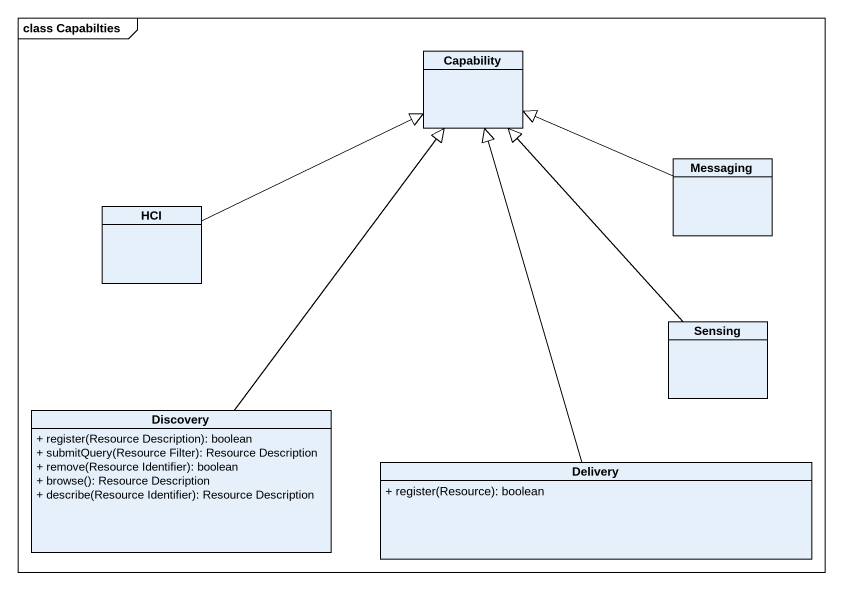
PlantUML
@startuml
mainframe class Capabilties
hide circle
hide empty members
skinparam classAttributeIconSize 0
class Capability
class Messaging
class HCI
class Sensing
class Discovery {
  + register(Resource Description): boolean
  + submitQuery(Resource Filter): Resource Description
  + remove(Resource Identifier): boolean
  + browse(): Resource Description
  + describe(Resource Identifier): Resource Description
}
class Delivery {
  + register(Resource): boolean
}
Messaging -left-|> Capability
HCI -right-|> Capability
Sensing -up-|> Capability
Discovery -up-|> Capability
Delivery -up-|> Capability
@enduml
